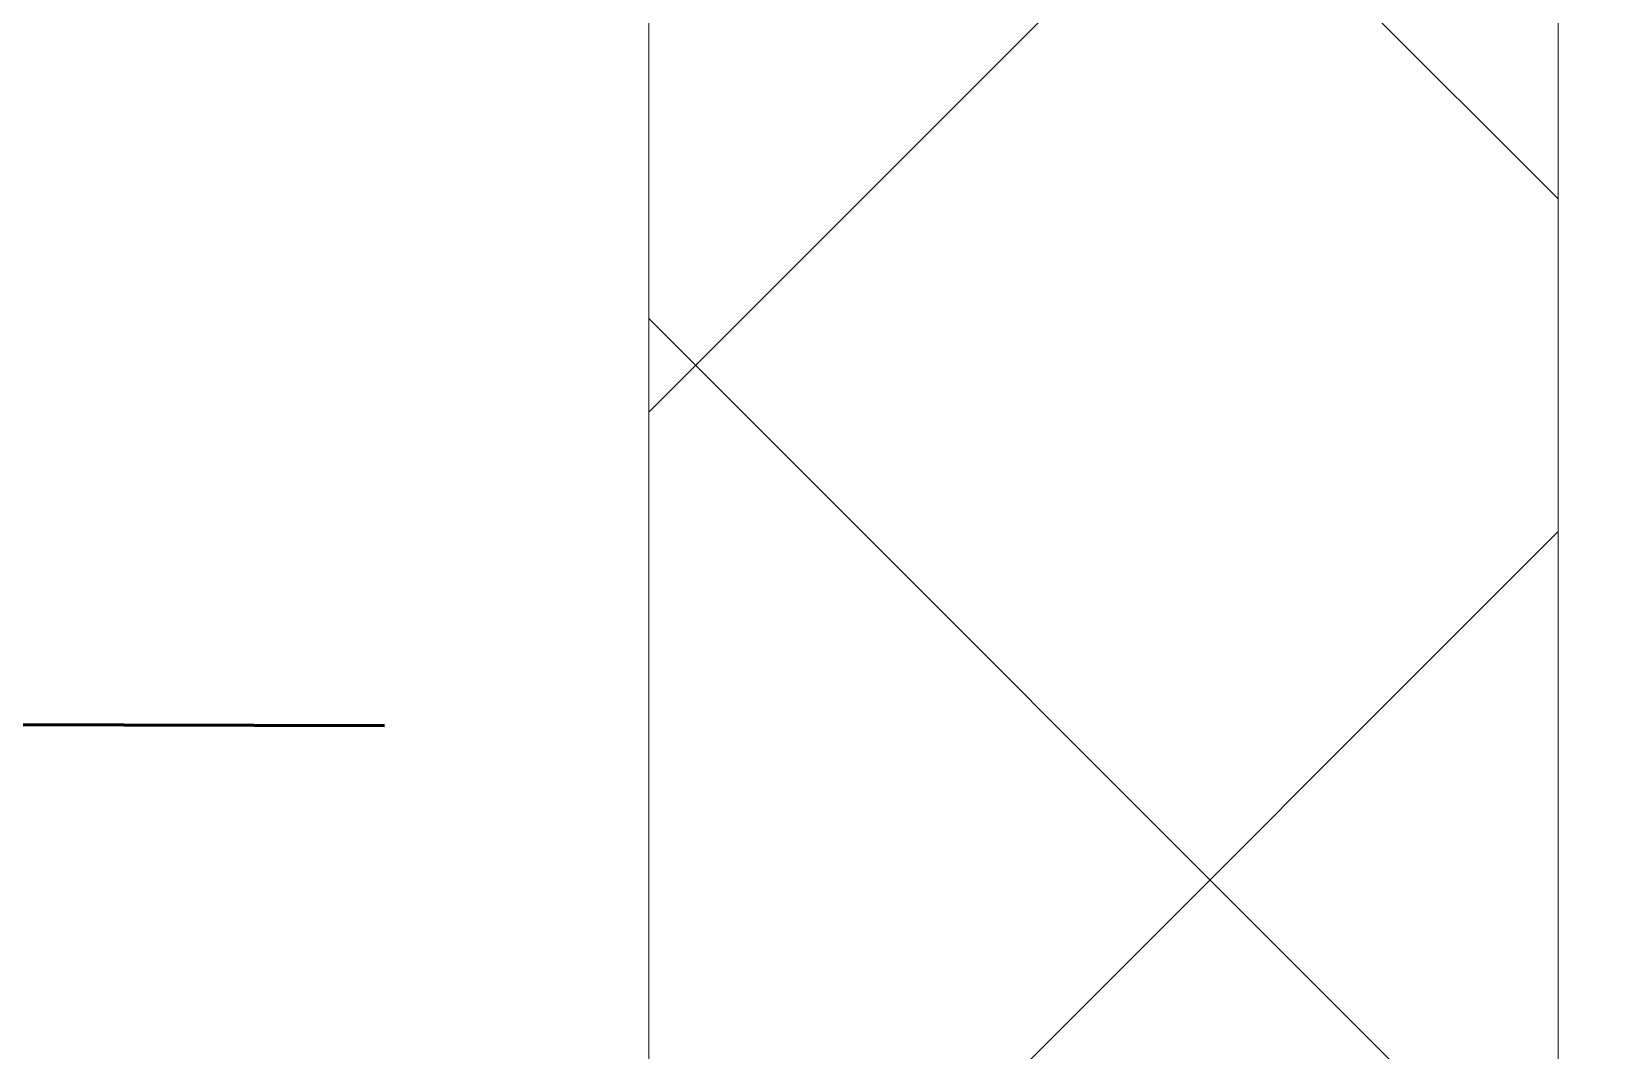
# Model space of a CAD drawing. Header units: millimetres. Extents: x -1113 to 415037, y -3642 to 28069.
# Drawn here: x 92272.73 to 92316.03, y 13283.95 to 13311.96 of the extents above; entities that cross this region are included whole.
import ezdxf

# ---------------------------------------------------------------- set-up
doc = ezdxf.new("R2010")
doc.units = ezdxf.units.MM
for name, color, linetype, lineweight in [('0) Дверь 2.1м-', 5, 'Continuous', 60), ('0) Стена 3.93м', 3, 'Continuous', 60), ('A-DOOR-FRAM-2', 7, 'Continuous', 5), ('I-WALL', 7, 'Continuous', 5)]:
    doc.layers.add(name, color=color, linetype=linetype, lineweight=lineweight)
doc.layers.add('A-DOOR-1', color=7, linetype='Continuous', lineweight=5, true_color=0xc0c0c0)
doc.layers.add('A-DOOR-FRAM-1', color=7, linetype='Continuous', lineweight=5, true_color=0xc0c0c0)

# ---------------------------------------------------------------- blocks, each defined once
blk = doc.blocks.new('110_Дверь_СКБ_1Ст_Внутренняя1 - Д-8_п_ 950x2100h_охрана 2-32201800-Объем проектирования 1 этажа')
at = {"layer": 'A-DOOR-FRAM-2'}
h = blk.add_hatch(dxfattribs=at)
h.set_pattern_fill('FP_89', color=256, style=0, pattern_type=2)
h.set_pattern_definition([(45, (-296.384, 174.685), (-14.14213562373095, 14.14213562373095), []), (135, (-296.384, 174.685), (-14.14213562373095, -14.14213562373095), [])])
h.paths.add_polyline_path([(-437.5000000000825, 109.999999999988), (-462.5000000000941, 109.999999999988), (-462.5000000000941, -110.0000000000183), (-437.5000000000825, -109.0512064079501)])
at = {"layer": 'A-DOOR-FRAM-1'}
for p, q in [((-462.5000000000051, 109.9999999999942), (-462.5000000000051, -110.0000000000062)), ((-437.5000000000074, 110.0000000009467), (-437.5000000000074, 30.0000000009467)), ((-437.5000000000049, -110.0000000000062), (-437.5000000000049, 109.9999999999942))]:
    blk.add_line(p, q, dxfattribs=at)
blk = doc.blocks.new('1floor')
at = {"layer": 'I-WALL'}
h = blk.add_hatch(dxfattribs=at)
h.set_pattern_fill('FP_1', color=256, style=0, pattern_type=2)
h.set_pattern_definition([(45, (0, 0), (-114.0492527375783, 114.0492527375783), []), (45, (114.049, 0), (-114.0492527375783, 114.0492527375783), [201.612, -40.322, 6.706, -33.617])])
h.paths.add_polyline_path([(92515.04999060436, 13399.99999525507), (92810.00000000135, 13399.99999525507), (92810.00000000135, 13619.99999525508), (92250.00000000134, 13619.99999525508), (92250.00000000134, 13399.99999525508), (92280.00000000134, 13399.99999525507)])
h.paths.add_polyline_path([(90243.65249124494, 13399.99999525508), (91300.00000000132, 13399.99999525508), (91300.00000000132, 13619.99999525509), (89360.00000000134, 13619.99999525509), (89360.00000000134, 13608.00000533495), (89390.00000000134, 13608.00000533495), (89390.00000000134, 13600.00000533496), (89360.00000000134, 13600.00000533496), (89360.00005059961, 13400.00000533496), (89649.99996564261, 13399.99999525508)])
at = {"layer": 'A-DOOR-1', "rotation": 180}
blk.add_blockref('110_Дверь_СКБ_1Ст_Внутренняя1 - Д-8_п_ 950x2100h_охрана 2-32201800-Объем проектирования 1 этажа', (91787.50000000125, 13509.99999525506), dxfattribs=at)

msp = doc.modelspace()

# ---------------------------------------------------------------- linework, layer by layer
at = {"layer": '0) Дверь 2.1м-'}
msp.add_lwpolyline([(91332.43798001352, 13295.11442482962), (92282.43536260624, 13292.88438739056)], dxfattribs=at)

# ---------------------------------------------------------------- block references
at = {"layer": '0) Стена 3.93м'}
msp.add_blockref('1floor', (64.70176383625949, -136.0621638723896), dxfattribs=at)

doc.saveas('drawing.dxf')
